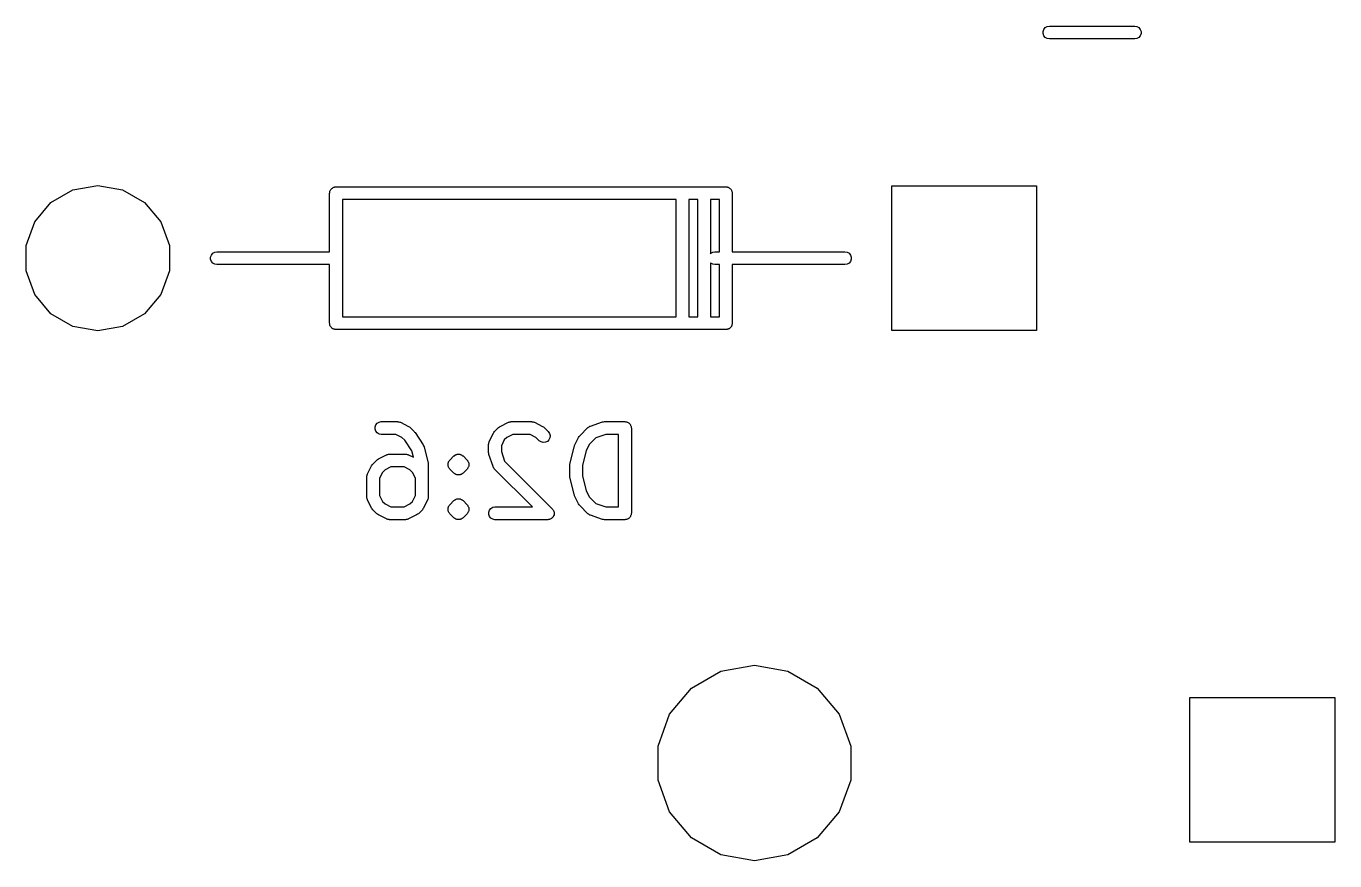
# Model space of a CAD drawing. Extents: x 17 to 274, y -105 to -6.
# Drawn here: x 130 to 145.35, y -75.07 to -65.28 of the extents above; entities that cross this region are included whole.
import ezdxf

# ---------------------------------------------------------------- set-up
doc = ezdxf.new("R2010")
doc.units = 0
doc.header["$MEASUREMENT"] = 0
doc.layers.add('BLACK', color=7, linetype='CONTINUOUS')

msp = doc.modelspace()

# ---------------------------------------------------------------- linework, layer by layer
at = {"layer": 'Black'}
for p, q in [((141.926, -65.337), (141.935, -65.3125)), ((141.926, -65.363), (141.926, -65.337)), ((141.935, -65.3875), (141.926, -65.363)), ((141.935, -65.3125), (141.952, -65.2925)), ((141.952, -65.2925), (141.974, -65.2795)), ((141.974, -65.2795), (142, -65.275)), ((142, -65.275), (143, -65.275)), ((143, -65.275), (143.026, -65.2795)), ((143.026, -65.2795), (143.048, -65.2925)), ((143.048, -65.2925), (143.065, -65.3125)), ((143.065, -65.3125), (143.074, -65.337)), ((143.074, -65.363), (143.065, -65.3875)), ((143.074, -65.337), (143.074, -65.363)), ((141.952, -65.4075), (141.935, -65.3875)), ((141.974, -65.4205), (141.952, -65.4075)), ((142, -65.425), (141.974, -65.4205)), ((143, -65.425), (142, -65.425)), ((143.026, -65.4205), (143, -65.425)), ((143.048, -65.4075), (143.026, -65.4205)), ((143.065, -65.3875), (143.048, -65.4075)), ((130.291, -67.3441), (130.548, -67.196)), ((130.548, -67.196), (130.839, -67.1446)), ((130.839, -67.1446), (131.131, -67.196)), ((131.131, -67.196), (131.388, -67.3441)), ((133.56, -67.2224), (133.562, -67.2163)), ((133.562, -67.2163), (133.563, -67.2098)), ((133.563, -67.2098), (133.566, -67.2041)), ((133.566, -67.2041), (133.569, -67.198)), ((133.569, -67.198), (133.573, -67.1929)), ((133.573, -67.1929), (133.576, -67.1873)), ((133.576, -67.1873), (133.581, -67.183)), ((133.581, -67.183), (133.585, -67.178)), ((133.585, -67.178), (133.591, -67.1747)), ((133.591, -67.1747), (133.596, -67.1705)), ((133.596, -67.1705), (133.602, -67.1683)), ((133.602, -67.1683), (133.608, -67.165)), ((133.608, -67.165), (133.614, -67.1638)), ((133.614, -67.1638), (133.62, -67.1616)), ((133.62, -67.1616), (133.627, -67.1616)), ((133.627, -67.1616), (133.633, -67.1605)), ((133.633, -67.1605), (138.205, -67.1605)), ((138.205, -67.1605), (138.212, -67.1616)), ((138.212, -67.1616), (138.219, -67.1616)), ((138.219, -67.1616), (138.225, -67.1638)), ((138.225, -67.1638), (138.231, -67.165)), ((138.231, -67.165), (138.237, -67.1683)), ((138.237, -67.1683), (138.243, -67.1705)), ((138.243, -67.1705), (138.248, -67.1747)), ((138.248, -67.1747), (138.254, -67.178)), ((138.254, -67.178), (138.258, -67.183)), ((138.258, -67.183), (138.263, -67.1873)), ((138.263, -67.1873), (138.266, -67.1929)), ((138.266, -67.1929), (138.27, -67.198)), ((138.27, -67.198), (138.273, -67.2041)), ((138.273, -67.2041), (138.276, -67.2098)), ((138.276, -67.2098), (138.277, -67.2163)), ((138.277, -67.2163), (138.279, -67.2224)), ((140.15, -68.8471), (140.15, -67.1478)), ((140.15, -67.1478), (141.849, -67.1478)), ((141.849, -67.1478), (141.849, -68.8471)), ((130.101, -67.571), (130.291, -67.3441)), ((131.388, -67.3441), (131.578, -67.571)), ((133.558, -67.2355), (133.56, -67.229)), ((133.558, -67.9225), (133.558, -67.2355)), ((133.56, -67.229), (133.56, -67.2224)), ((133.708, -67.3105), (133.708, -68.6845)), ((137.622, -67.3105), (133.708, -67.3105)), ((137.622, -68.6845), (137.622, -67.3105)), ((137.772, -67.3105), (137.772, -68.6845)), ((137.876, -67.3105), (137.772, -67.3105)), ((137.876, -68.6845), (137.876, -67.3105)), ((138.026, -67.3105), (138.026, -67.9445)), ((138.13, -67.3105), (138.026, -67.3105)), ((138.13, -67.9225), (138.13, -67.3105)), ((138.279, -67.2224), (138.279, -67.229)), ((138.279, -67.229), (138.28, -67.2355)), ((138.28, -67.2355), (138.28, -67.9225)), ((130, -67.8494), (130.101, -67.571)), ((131.578, -67.571), (131.679, -67.8494)), ((130, -68.1456), (130, -67.8494)), ((131.679, -67.8494), (131.679, -68.1456)), ((132.163, -67.9844), (132.172, -67.96)), ((132.163, -68.0105), (132.163, -67.9844)), ((132.172, -67.96), (132.188, -67.94)), ((132.188, -67.94), (132.211, -67.927)), ((132.211, -67.927), (132.236, -67.9225)), ((132.236, -67.9225), (133.558, -67.9225)), ((138.026, -67.9445), (138.03, -67.94)), ((138.03, -67.94), (138.053, -67.927)), ((138.053, -67.927), (138.078, -67.9225)), ((138.078, -67.9225), (138.13, -67.9225)), ((138.28, -67.9225), (139.602, -67.9225)), ((139.602, -67.9225), (139.628, -67.927)), ((139.628, -67.927), (139.651, -67.94)), ((139.651, -67.94), (139.667, -67.96)), ((139.667, -67.96), (139.676, -67.9844)), ((139.676, -67.9844), (139.676, -68.0105)), ((132.172, -68.035), (132.163, -68.0105)), ((132.188, -68.0549), (132.172, -68.035)), ((132.211, -68.0679), (132.188, -68.0549)), ((132.236, -68.0725), (132.211, -68.0679)), ((133.558, -68.0725), (132.236, -68.0725)), ((133.558, -68.7595), (133.558, -68.0725)), ((138.03, -68.0549), (138.026, -68.0504)), ((138.026, -68.0504), (138.026, -68.6845)), ((138.053, -68.0679), (138.03, -68.0549)), ((138.078, -68.0725), (138.053, -68.0679)), ((138.13, -68.0725), (138.078, -68.0725)), ((138.13, -68.6845), (138.13, -68.0725)), ((139.602, -68.0725), (138.28, -68.0725)), ((138.28, -68.0725), (138.28, -68.7595)), ((139.628, -68.0679), (139.602, -68.0725)), ((139.651, -68.0549), (139.628, -68.0679)), ((139.667, -68.035), (139.651, -68.0549)), ((139.676, -68.0105), (139.667, -68.035)), ((130.101, -68.4239), (130, -68.1456)), ((131.679, -68.1456), (131.578, -68.4239)), ((130.291, -68.6508), (130.101, -68.4239)), ((131.578, -68.4239), (131.388, -68.6508)), ((130.548, -68.7989), (130.291, -68.6508)), ((131.388, -68.6508), (131.131, -68.7989)), ((133.708, -68.6845), (137.622, -68.6845)), ((137.772, -68.6845), (137.876, -68.6845)), ((138.026, -68.6845), (138.13, -68.6845)), ((130.839, -68.8503), (130.548, -68.7989)), ((131.131, -68.7989), (130.839, -68.8503)), ((133.56, -68.7659), (133.558, -68.7595)), ((133.56, -68.7725), (133.56, -68.7659)), ((133.562, -68.7787), (133.56, -68.7725)), ((133.563, -68.7851), (133.562, -68.7787)), ((133.566, -68.7908), (133.563, -68.7851)), ((133.569, -68.797), (133.566, -68.7908)), ((133.573, -68.802), (133.569, -68.797)), ((133.576, -68.8077), (133.573, -68.802)), ((133.581, -68.8119), (133.576, -68.8077)), ((133.585, -68.8169), (133.581, -68.8119)), ((133.591, -68.8202), (133.585, -68.8169)), ((133.596, -68.8244), (133.591, -68.8202)), ((133.602, -68.8267), (133.596, -68.8244)), ((133.608, -68.8299), (133.602, -68.8267)), ((133.614, -68.8311), (133.608, -68.8299)), ((133.62, -68.8333), (133.614, -68.8311)), ((133.627, -68.8333), (133.62, -68.8333)), ((133.633, -68.8345), (133.627, -68.8333)), ((138.205, -68.8345), (133.633, -68.8345)), ((138.212, -68.8333), (138.205, -68.8345)), ((138.219, -68.8333), (138.212, -68.8333)), ((138.225, -68.8311), (138.219, -68.8333)), ((138.231, -68.8299), (138.225, -68.8311)), ((138.237, -68.8267), (138.231, -68.8299)), ((138.243, -68.8244), (138.237, -68.8267)), ((138.248, -68.8202), (138.243, -68.8244)), ((138.254, -68.8169), (138.248, -68.8202)), ((138.258, -68.8119), (138.254, -68.8169)), ((138.263, -68.8077), (138.258, -68.8119)), ((138.266, -68.802), (138.263, -68.8077)), ((138.27, -68.797), (138.266, -68.802)), ((138.273, -68.7908), (138.27, -68.797)), ((138.276, -68.7851), (138.273, -68.7908)), ((138.277, -68.7787), (138.276, -68.7851)), ((138.279, -68.7725), (138.277, -68.7787)), ((138.28, -68.7595), (138.279, -68.7659)), ((138.279, -68.7659), (138.279, -68.7725)), ((141.849, -68.8471), (140.15, -68.8471)), ((134.091, -69.9768), (134.1, -69.9523)), ((134.091, -70.0029), (134.091, -69.9768)), ((134.1, -69.9523), (134.117, -69.9324)), ((134.117, -69.9324), (134.139, -69.9194)), ((134.139, -69.9194), (134.165, -69.9148)), ((134.165, -69.9148), (134.355, -69.9148)), ((134.355, -69.9148), (134.359, -69.9156)), ((134.359, -69.9156), (134.364, -69.9153)), ((134.364, -69.9153), (134.372, -69.9178)), ((134.372, -69.9178), (134.381, -69.9194)), ((134.381, -69.9194), (134.385, -69.9215)), ((134.385, -69.9215), (134.389, -69.9228)), ((134.389, -69.9228), (134.484, -69.9704)), ((134.484, -69.9704), (134.494, -69.9775)), ((134.494, -69.9775), (134.503, -69.9844)), ((135.54, -69.9844), (135.55, -69.9775)), ((135.55, -69.9775), (135.56, -69.9704)), ((135.56, -69.9704), (135.655, -69.9228)), ((135.655, -69.9228), (135.659, -69.9215)), ((135.659, -69.9215), (135.663, -69.9194)), ((135.663, -69.9194), (135.672, -69.9178)), ((135.672, -69.9178), (135.68, -69.9153)), ((135.68, -69.9153), (135.684, -69.9156)), ((135.684, -69.9156), (135.689, -69.9148)), ((135.689, -69.9148), (135.927, -69.9148)), ((135.927, -69.9148), (135.931, -69.9156)), ((135.931, -69.9156), (135.935, -69.9153)), ((135.935, -69.9153), (135.944, -69.9178)), ((135.944, -69.9178), (135.952, -69.9194)), ((135.952, -69.9194), (135.956, -69.9215)), ((135.956, -69.9215), (135.96, -69.9228)), ((135.96, -69.9228), (136.055, -69.9704)), ((136.055, -69.9704), (136.065, -69.9775)), ((136.065, -69.9775), (136.075, -69.9844)), ((136.588, -69.9844), (136.591, -69.9819)), ((136.591, -69.9819), (136.594, -69.9787)), ((136.594, -69.9787), (136.602, -69.9745)), ((136.602, -69.9745), (136.609, -69.9695)), ((136.609, -69.9695), (136.613, -69.9684)), ((136.613, -69.9684), (136.617, -69.9663)), ((136.617, -69.9663), (136.76, -69.9187)), ((136.76, -69.9187), (136.772, -69.9169)), ((136.772, -69.9169), (136.784, -69.9148)), ((136.784, -69.9148), (137.022, -69.9148)), ((137.022, -69.9148), (137.028, -69.916)), ((137.028, -69.916), (137.035, -69.916)), ((137.035, -69.916), (137.041, -69.9182)), ((137.041, -69.9182), (137.048, -69.9194)), ((137.048, -69.9194), (137.053, -69.9226)), ((137.053, -69.9226), (137.059, -69.9249)), ((137.059, -69.9249), (137.064, -69.9291)), ((137.064, -69.9291), (137.07, -69.9324)), ((137.07, -69.9324), (137.074, -69.9374)), ((137.074, -69.9374), (137.079, -69.9416)), ((137.079, -69.9416), (137.083, -69.9473)), ((137.083, -69.9473), (137.087, -69.9523)), ((137.087, -69.9523), (137.089, -69.9585)), ((137.089, -69.9585), (137.092, -69.9642)), ((137.092, -69.9642), (137.093, -69.9706)), ((137.093, -69.9706), (137.096, -69.9768)), ((137.096, -69.9768), (137.096, -69.9834)), ((134.1, -70.0273), (134.091, -70.0029)), ((134.117, -70.0473), (134.1, -70.0273)), ((134.139, -70.0603), (134.117, -70.0473)), ((134.165, -70.0648), (134.139, -70.0603)), ((134.337, -70.0648), (134.165, -70.0648)), ((134.406, -70.0991), (134.337, -70.0648)), ((134.44, -70.1329), (134.406, -70.0991)), ((134.524, -70.2587), (134.44, -70.1329)), ((134.503, -69.9844), (134.551, -70.032)), ((134.551, -70.032), (134.555, -70.0381)), ((134.555, -70.0381), (134.56, -70.0435)), ((134.56, -70.0435), (134.656, -70.1863)), ((135.431, -70.1468), (135.479, -70.0515)), ((135.479, -70.0515), (135.486, -70.0419)), ((135.486, -70.0419), (135.493, -70.032)), ((135.493, -70.032), (135.54, -69.9844)), ((135.607, -70.1295), (135.573, -70.198)), ((135.638, -70.0991), (135.607, -70.1295)), ((135.706, -70.0648), (135.638, -70.0991)), ((135.909, -70.0648), (135.706, -70.0648)), ((135.977, -70.0991), (135.909, -70.0648)), ((136.016, -70.1381), (135.977, -70.0991)), ((136.075, -69.9844), (136.123, -70.032)), ((136.131, -70.1281), (136.112, -70.1465)), ((136.123, -70.032), (136.137, -70.0534)), ((136.142, -70.1045), (136.131, -70.1281)), ((136.137, -70.0534), (136.144, -70.0785)), ((136.144, -70.0785), (136.142, -70.1045)), ((136.431, -70.1944), (136.479, -70.0992)), ((136.479, -70.0992), (136.486, -70.0895)), ((136.486, -70.0895), (136.493, -70.0797)), ((136.493, -70.0797), (136.588, -69.9844)), ((136.681, -70.103), (136.607, -70.1771)), ((136.796, -70.0648), (136.681, -70.103)), ((136.947, -70.0648), (136.796, -70.0648)), ((136.947, -70.9148), (136.947, -70.0648)), ((137.096, -69.9834), (137.097, -69.9898)), ((137.097, -69.9898), (137.097, -70.9898)), ((134.542, -70.3328), (134.524, -70.2587)), ((134.656, -70.1863), (134.661, -70.1981)), ((134.661, -70.1981), (134.666, -70.2097)), ((134.666, -70.2097), (134.714, -70.4002)), ((135.423, -70.1803), (135.424, -70.1761)), ((135.423, -70.2756), (135.423, -70.1803)), ((135.425, -70.2874), (135.423, -70.2756)), ((135.424, -70.1717), (135.426, -70.1633)), ((135.424, -70.1761), (135.424, -70.1717)), ((135.427, -70.2993), (135.425, -70.2874)), ((135.426, -70.1633), (135.428, -70.1547)), ((135.428, -70.1547), (135.43, -70.1509)), ((135.43, -70.1509), (135.431, -70.1468)), ((135.573, -70.198), (135.573, -70.2634)), ((135.573, -70.2634), (135.611, -70.3779)), ((136.038, -70.1531), (136.016, -70.1381)), ((136.063, -70.1598), (136.038, -70.1531)), ((136.089, -70.1575), (136.063, -70.1598)), ((136.112, -70.1465), (136.089, -70.1575)), ((136.378, -70.4002), (136.425, -70.2097)), ((136.425, -70.2097), (136.429, -70.2023)), ((136.429, -70.2023), (136.431, -70.1944)), ((136.569, -70.2541), (136.525, -70.4276)), ((136.607, -70.1771), (136.569, -70.2541)), ((134.002, -70.5277), (134.05, -70.4325)), ((134.05, -70.4325), (134.057, -70.4228)), ((134.057, -70.4228), (134.064, -70.413)), ((134.064, -70.413), (134.112, -70.3654)), ((134.112, -70.3654), (134.122, -70.3585)), ((134.122, -70.3585), (134.131, -70.3513)), ((134.131, -70.3513), (134.226, -70.3037)), ((134.226, -70.3037), (134.231, -70.3025)), ((134.231, -70.3025), (134.234, -70.3003)), ((134.234, -70.3003), (134.243, -70.2988)), ((134.243, -70.2988), (134.251, -70.2963)), ((134.251, -70.2963), (134.256, -70.2965)), ((134.256, -70.2965), (134.26, -70.2958)), ((134.26, -70.2958), (134.45, -70.2958)), ((134.45, -70.2958), (134.455, -70.2965)), ((134.455, -70.2965), (134.459, -70.2963)), ((134.459, -70.2963), (134.467, -70.2988)), ((134.467, -70.2988), (134.476, -70.3003)), ((134.476, -70.3003), (134.48, -70.3025)), ((134.48, -70.3025), (134.484, -70.3037)), ((134.484, -70.3037), (134.542, -70.3328)), ((134.714, -70.4002), (134.714, -70.4094)), ((134.714, -70.4094), (134.716, -70.4184)), ((134.716, -70.4184), (134.716, -70.7994)), ((134.947, -70.4119), (134.949, -70.4055)), ((134.948, -70.4184), (134.947, -70.4119)), ((134.947, -70.4249), (134.948, -70.4184)), ((134.949, -70.4313), (134.947, -70.4249)), ((134.949, -70.399), (134.952, -70.3931)), ((134.949, -70.4055), (134.949, -70.399)), ((134.949, -70.4378), (134.949, -70.4313)), ((134.952, -70.4438), (134.949, -70.4378)), ((134.952, -70.3931), (134.954, -70.3867)), ((134.954, -70.3867), (134.958, -70.3813)), ((134.958, -70.3813), (134.96, -70.3754)), ((134.96, -70.3754), (134.965, -70.3708)), ((134.965, -70.3708), (134.969, -70.3654)), ((134.969, -70.3654), (135.016, -70.3178)), ((135.016, -70.3178), (135.022, -70.314)), ((135.022, -70.314), (135.026, -70.3094)), ((135.026, -70.3094), (135.029, -70.308)), ((135.029, -70.308), (135.032, -70.3058)), ((135.032, -70.3058), (135.035, -70.3047)), ((135.035, -70.3047), (135.038, -70.3028)), ((135.038, -70.3028), (135.044, -70.3011)), ((135.044, -70.3011), (135.05, -70.2983)), ((135.05, -70.2983), (135.053, -70.2981)), ((135.053, -70.2981), (135.056, -70.2969)), ((135.056, -70.2969), (135.06, -70.2969)), ((135.06, -70.2969), (135.063, -70.2961)), ((135.063, -70.2961), (135.069, -70.2967)), ((135.069, -70.2967), (135.076, -70.2961)), ((135.076, -70.2961), (135.079, -70.2969)), ((135.079, -70.2969), (135.083, -70.2969)), ((135.083, -70.2969), (135.086, -70.2981)), ((135.086, -70.2981), (135.089, -70.2983)), ((135.089, -70.2983), (135.095, -70.3011)), ((135.095, -70.3011), (135.101, -70.3028)), ((135.101, -70.3028), (135.104, -70.3047)), ((135.104, -70.3047), (135.107, -70.3058)), ((135.107, -70.3058), (135.11, -70.308)), ((135.11, -70.308), (135.112, -70.3094)), ((135.112, -70.3094), (135.117, -70.314)), ((135.117, -70.314), (135.123, -70.3178)), ((135.123, -70.3178), (135.17, -70.3654)), ((135.17, -70.3654), (135.174, -70.3708)), ((135.174, -70.3708), (135.179, -70.3754)), ((135.179, -70.3754), (135.181, -70.3813)), ((135.181, -70.3813), (135.185, -70.3867)), ((135.185, -70.3867), (135.187, -70.3931)), ((135.187, -70.3931), (135.19, -70.399)), ((135.19, -70.4378), (135.187, -70.4438)), ((135.19, -70.399), (135.19, -70.4055)), ((135.19, -70.4055), (135.192, -70.4119)), ((135.192, -70.4249), (135.19, -70.4313)), ((135.19, -70.4313), (135.19, -70.4378)), ((135.192, -70.4119), (135.191, -70.4184)), ((135.191, -70.4184), (135.192, -70.4249)), ((135.475, -70.4421), (135.427, -70.2993)), ((135.477, -70.4459), (135.475, -70.4421)), ((135.611, -70.3779), (136.17, -70.9368)), ((136.375, -70.4184), (136.377, -70.4094)), ((136.375, -70.5613), (136.375, -70.4184)), ((136.377, -70.4094), (136.378, -70.4002)), ((136.525, -70.4276), (136.525, -70.552)), ((133.994, -70.5613), (133.995, -70.557)), ((133.994, -70.7994), (133.994, -70.5613)), ((133.995, -70.5527), (133.997, -70.5443)), ((133.995, -70.557), (133.995, -70.5527)), ((133.997, -70.5443), (133.999, -70.5356)), ((133.999, -70.5356), (134.001, -70.5319)), ((134.001, -70.5319), (134.002, -70.5277)), ((134.179, -70.5105), (134.144, -70.579)), ((134.144, -70.579), (134.144, -70.7817)), ((134.209, -70.4801), (134.179, -70.5105)), ((134.278, -70.4458), (134.209, -70.4801)), ((134.433, -70.4458), (134.278, -70.4458)), ((134.501, -70.4801), (134.433, -70.4458)), ((134.532, -70.5105), (134.501, -70.4801)), ((134.566, -70.579), (134.532, -70.5105)), ((134.566, -70.7817), (134.566, -70.579)), ((134.954, -70.4501), (134.952, -70.4438)), ((134.958, -70.4555), (134.954, -70.4501)), ((134.96, -70.4614), (134.958, -70.4555)), ((134.965, -70.4661), (134.96, -70.4614)), ((134.969, -70.4714), (134.965, -70.4661)), ((135.016, -70.5191), (134.969, -70.4714)), ((135.022, -70.5228), (135.016, -70.5191)), ((135.026, -70.5275), (135.022, -70.5228)), ((135.029, -70.5289), (135.026, -70.5275)), ((135.032, -70.531), (135.029, -70.5289)), ((135.035, -70.5321), (135.032, -70.531)), ((135.038, -70.534), (135.035, -70.5321)), ((135.044, -70.5357), (135.038, -70.534)), ((135.05, -70.5385), (135.044, -70.5357)), ((135.053, -70.5388), (135.05, -70.5385)), ((135.056, -70.5399), (135.053, -70.5388)), ((135.06, -70.5399), (135.056, -70.5399)), ((135.063, -70.5407), (135.06, -70.5399)), ((135.069, -70.5402), (135.063, -70.5407)), ((135.076, -70.5407), (135.069, -70.5402)), ((135.079, -70.5399), (135.076, -70.5407)), ((135.083, -70.5399), (135.079, -70.5399)), ((135.086, -70.5388), (135.083, -70.5399)), ((135.089, -70.5385), (135.086, -70.5388)), ((135.095, -70.5357), (135.089, -70.5385)), ((135.101, -70.534), (135.095, -70.5357)), ((135.104, -70.5321), (135.101, -70.534)), ((135.107, -70.531), (135.104, -70.5321)), ((135.11, -70.5289), (135.107, -70.531)), ((135.112, -70.5275), (135.11, -70.5289)), ((135.117, -70.5228), (135.112, -70.5275)), ((135.123, -70.5191), (135.117, -70.5228)), ((135.17, -70.4714), (135.123, -70.5191)), ((135.174, -70.4661), (135.17, -70.4714)), ((135.179, -70.4614), (135.174, -70.4661)), ((135.181, -70.4555), (135.179, -70.4614)), ((135.185, -70.4501), (135.181, -70.4555)), ((135.187, -70.4438), (135.185, -70.4501)), ((135.478, -70.4501), (135.477, -70.4459)), ((135.483, -70.4573), (135.478, -70.4501)), ((135.487, -70.465), (135.483, -70.4573)), ((135.49, -70.4679), (135.487, -70.465)), ((135.493, -70.4714), (135.49, -70.4679)), ((135.936, -70.9148), (135.493, -70.4714)), ((136.377, -70.5703), (136.375, -70.5613)), ((136.378, -70.5795), (136.377, -70.5703)), ((136.425, -70.7699), (136.378, -70.5795)), ((136.525, -70.552), (136.569, -70.7256)), ((136.569, -70.7256), (136.607, -70.8026)), ((133.995, -70.8036), (133.994, -70.7994)), ((133.995, -70.8079), (133.995, -70.8036)), ((133.997, -70.8164), (133.995, -70.8079)), ((133.999, -70.825), (133.997, -70.8164)), ((134.001, -70.8288), (133.999, -70.825)), ((134.002, -70.8329), (134.001, -70.8288)), ((134.05, -70.9281), (134.002, -70.8329)), ((134.144, -70.7817), (134.179, -70.8502)), ((134.179, -70.8502), (134.209, -70.8806)), ((134.209, -70.8806), (134.278, -70.9148)), ((134.433, -70.9148), (134.501, -70.8806)), ((134.501, -70.8806), (134.532, -70.8502)), ((134.532, -70.8502), (134.566, -70.7817)), ((134.708, -70.8329), (134.66, -70.9281)), ((134.709, -70.8288), (134.708, -70.8329)), ((134.711, -70.825), (134.709, -70.8288)), ((134.713, -70.8164), (134.711, -70.825)), ((134.715, -70.8079), (134.713, -70.8164)), ((134.716, -70.7994), (134.715, -70.8036)), ((134.715, -70.8036), (134.715, -70.8079)), ((134.958, -70.9052), (134.96, -70.8992)), ((134.96, -70.8992), (134.965, -70.8946)), ((134.965, -70.8946), (134.969, -70.8892)), ((134.969, -70.8892), (135.016, -70.8416)), ((135.016, -70.8416), (135.022, -70.8378)), ((135.022, -70.8378), (135.026, -70.8332)), ((135.026, -70.8332), (135.029, -70.8318)), ((135.029, -70.8318), (135.032, -70.8297)), ((135.032, -70.8297), (135.035, -70.8285)), ((135.035, -70.8285), (135.038, -70.8266)), ((135.038, -70.8266), (135.044, -70.8249)), ((135.044, -70.8249), (135.05, -70.8222)), ((135.05, -70.8222), (135.053, -70.8219)), ((135.053, -70.8219), (135.056, -70.8207)), ((135.056, -70.8207), (135.06, -70.8207)), ((135.06, -70.8207), (135.063, -70.8199)), ((135.063, -70.8199), (135.069, -70.8205)), ((135.069, -70.8205), (135.076, -70.8199)), ((135.076, -70.8199), (135.079, -70.8207)), ((135.079, -70.8207), (135.083, -70.8207)), ((135.083, -70.8207), (135.086, -70.8219)), ((135.086, -70.8219), (135.089, -70.8222)), ((135.089, -70.8222), (135.095, -70.8249)), ((135.095, -70.8249), (135.101, -70.8266)), ((135.101, -70.8266), (135.104, -70.8285)), ((135.104, -70.8285), (135.107, -70.8297)), ((135.107, -70.8297), (135.11, -70.8318)), ((135.11, -70.8318), (135.112, -70.8332)), ((135.112, -70.8332), (135.117, -70.8378)), ((135.117, -70.8378), (135.123, -70.8416)), ((135.123, -70.8416), (135.17, -70.8892)), ((135.17, -70.8892), (135.174, -70.8946)), ((135.174, -70.8946), (135.179, -70.8992)), ((135.179, -70.8992), (135.181, -70.9052)), ((136.429, -70.7774), (136.425, -70.7699)), ((136.431, -70.7853), (136.429, -70.7774)), ((136.479, -70.8805), (136.431, -70.7853)), ((136.486, -70.8902), (136.479, -70.8805)), ((136.493, -70.9), (136.486, -70.8902)), ((136.588, -70.9953), (136.493, -70.9)), ((136.607, -70.8026), (136.681, -70.8767)), ((136.681, -70.8767), (136.796, -70.9148)), ((134.057, -70.9378), (134.05, -70.9281)), ((134.064, -70.9476), (134.057, -70.9378)), ((134.112, -70.9953), (134.064, -70.9476)), ((134.122, -71.0021), (134.112, -70.9953)), ((134.131, -71.0093), (134.122, -71.0021)), ((134.226, -71.0569), (134.131, -71.0093)), ((134.278, -70.9148), (134.433, -70.9148)), ((134.579, -71.0093), (134.484, -71.0569)), ((134.589, -71.0021), (134.579, -71.0093)), ((134.599, -70.9953), (134.589, -71.0021)), ((134.646, -70.9476), (134.599, -70.9953)), ((134.653, -70.9378), (134.646, -70.9476)), ((134.66, -70.9281), (134.653, -70.9378)), ((134.947, -70.9357), (134.949, -70.9294)), ((134.948, -70.9422), (134.947, -70.9357)), ((134.947, -70.9488), (134.948, -70.9422)), ((134.949, -70.9551), (134.947, -70.9488)), ((134.949, -70.9228), (134.952, -70.9169)), ((134.949, -70.9294), (134.949, -70.9228)), ((134.949, -70.9616), (134.949, -70.9551)), ((134.952, -70.9676), (134.949, -70.9616)), ((134.952, -70.9169), (134.954, -70.9105)), ((134.954, -70.9739), (134.952, -70.9676)), ((134.954, -70.9105), (134.958, -70.9052)), ((134.958, -70.9793), (134.954, -70.9739)), ((134.96, -70.9852), (134.958, -70.9793)), ((134.965, -70.9899), (134.96, -70.9852)), ((134.969, -70.9953), (134.965, -70.9899)), ((135.016, -71.0429), (134.969, -70.9953)), ((135.022, -71.0466), (135.016, -71.0429)), ((135.026, -71.0513), (135.022, -71.0466)), ((135.029, -71.0527), (135.026, -71.0513)), ((135.032, -71.0548), (135.029, -71.0527)), ((135.035, -71.0559), (135.032, -71.0548)), ((135.038, -71.0578), (135.035, -71.0559)), ((135.104, -71.0559), (135.101, -71.0578)), ((135.107, -71.0548), (135.104, -71.0559)), ((135.11, -71.0527), (135.107, -71.0548)), ((135.112, -71.0513), (135.11, -71.0527)), ((135.117, -71.0466), (135.112, -71.0513)), ((135.123, -71.0429), (135.117, -71.0466)), ((135.17, -70.9953), (135.123, -71.0429)), ((135.174, -70.9899), (135.17, -70.9953)), ((135.179, -70.9852), (135.174, -70.9899)), ((135.181, -70.9793), (135.179, -70.9852)), ((135.181, -70.9052), (135.185, -70.9105)), ((135.185, -70.9739), (135.181, -70.9793)), ((135.185, -70.9105), (135.187, -70.9169)), ((135.187, -70.9676), (135.185, -70.9739)), ((135.187, -70.9169), (135.19, -70.9228)), ((135.19, -70.9616), (135.187, -70.9676)), ((135.19, -70.9228), (135.19, -70.9293)), ((135.19, -70.9293), (135.192, -70.9357)), ((135.192, -70.9488), (135.19, -70.9551)), ((135.19, -70.9551), (135.19, -70.9616)), ((135.192, -70.9357), (135.191, -70.9422)), ((135.191, -70.9422), (135.192, -70.9488)), ((135.424, -70.9768), (135.433, -70.9523)), ((135.424, -71.0029), (135.424, -70.9768)), ((135.433, -71.0273), (135.424, -71.0029)), ((135.433, -70.9523), (135.45, -70.9324)), ((135.45, -71.0473), (135.433, -71.0273)), ((135.45, -70.9324), (135.472, -70.9194)), ((135.472, -71.0603), (135.45, -71.0473)), ((135.472, -70.9194), (135.498, -70.9148)), ((135.498, -70.9148), (135.936, -70.9148)), ((136.151, -71.0554), (136.143, -71.0603)), ((136.16, -71.0513), (136.151, -71.0554)), ((136.162, -71.0489), (136.16, -71.0513)), ((136.165, -71.0473), (136.162, -71.0489)), ((136.172, -71.0398), (136.165, -71.0473)), ((136.17, -70.9368), (136.176, -70.9448)), ((136.179, -71.0329), (136.172, -71.0398)), ((136.176, -70.9448), (136.182, -70.9523)), ((136.18, -71.0299), (136.179, -71.0329)), ((136.182, -71.0273), (136.18, -71.0299)), ((136.182, -70.9523), (136.183, -70.9554)), ((136.185, -71.0181), (136.182, -71.0273)), ((136.183, -70.9554), (136.185, -70.9581)), ((136.185, -70.9581), (136.188, -70.9676)), ((136.19, -71.0093), (136.185, -71.0181)), ((136.188, -70.9676), (136.191, -70.9768)), ((136.191, -71.0029), (136.19, -71.006)), ((136.19, -71.006), (136.19, -71.0093)), ((136.191, -70.9768), (136.191, -70.9801)), ((136.191, -70.9801), (136.192, -70.9833)), ((136.192, -70.9833), (136.191, -70.9931)), ((136.191, -70.9931), (136.191, -71.0029)), ((136.591, -70.9977), (136.588, -70.9953)), ((136.594, -71.001), (136.591, -70.9977)), ((136.602, -71.0052), (136.594, -71.001)), ((136.609, -71.0102), (136.602, -71.0052)), ((136.613, -71.0113), (136.609, -71.0102)), ((136.617, -71.0134), (136.613, -71.0113)), ((136.76, -71.061), (136.617, -71.0134)), ((136.796, -70.9148), (136.947, -70.9148)), ((137.059, -71.0548), (137.053, -71.057)), ((137.064, -71.0506), (137.059, -71.0548)), ((137.07, -71.0473), (137.064, -71.0506)), ((137.074, -71.0423), (137.07, -71.0473)), ((137.079, -71.038), (137.074, -71.0423)), ((137.083, -71.0324), (137.079, -71.038)), ((137.087, -71.0273), (137.083, -71.0324)), ((137.089, -71.0212), (137.087, -71.0273)), ((137.092, -71.0155), (137.089, -71.0212)), ((137.093, -71.009), (137.092, -71.0155)), ((137.096, -71.0029), (137.093, -71.009)), ((137.097, -70.9898), (137.096, -70.9963)), ((137.096, -70.9963), (137.096, -71.0029)), ((134.231, -71.0582), (134.226, -71.0569)), ((134.234, -71.0603), (134.231, -71.0582)), ((134.243, -71.0618), (134.234, -71.0603)), ((134.251, -71.0643), (134.243, -71.0618)), ((134.256, -71.0641), (134.251, -71.0643)), ((134.26, -71.0648), (134.256, -71.0641)), ((134.45, -71.0648), (134.26, -71.0648)), ((134.455, -71.0641), (134.45, -71.0648)), ((134.459, -71.0643), (134.455, -71.0641)), ((134.467, -71.0618), (134.459, -71.0643)), ((134.476, -71.0603), (134.467, -71.0618)), ((134.48, -71.0582), (134.476, -71.0603)), ((134.484, -71.0569), (134.48, -71.0582)), ((135.044, -71.0595), (135.038, -71.0578)), ((135.05, -71.0623), (135.044, -71.0595)), ((135.053, -71.0626), (135.05, -71.0623)), ((135.056, -71.0637), (135.053, -71.0626)), ((135.06, -71.0637), (135.056, -71.0637)), ((135.063, -71.0646), (135.06, -71.0637)), ((135.069, -71.064), (135.063, -71.0646)), ((135.076, -71.0646), (135.069, -71.064)), ((135.079, -71.0637), (135.076, -71.0646)), ((135.083, -71.0637), (135.079, -71.0637)), ((135.086, -71.0626), (135.083, -71.0637)), ((135.089, -71.0623), (135.086, -71.0626)), ((135.095, -71.0595), (135.089, -71.0623)), ((135.101, -71.0578), (135.095, -71.0595)), ((135.498, -71.0648), (135.472, -71.0603)), ((136.117, -71.0648), (135.498, -71.0648)), ((136.127, -71.0631), (136.117, -71.0648)), ((136.137, -71.0623), (136.127, -71.0631)), ((136.14, -71.0609), (136.137, -71.0623)), ((136.143, -71.0603), (136.14, -71.0609)), ((136.772, -71.0628), (136.76, -71.061)), ((136.784, -71.0648), (136.772, -71.0628)), ((137.022, -71.0648), (136.784, -71.0648)), ((137.028, -71.0637), (137.022, -71.0648)), ((137.035, -71.0637), (137.028, -71.0637)), ((137.041, -71.0615), (137.035, -71.0637)), ((137.048, -71.0603), (137.041, -71.0615)), ((137.053, -71.057), (137.048, -71.0603)), ((137.802, -73.0411), (138.148, -72.8418)), ((138.148, -72.8418), (138.54, -72.7726)), ((138.54, -72.7726), (138.932, -72.8418)), ((138.932, -72.8418), (139.278, -73.0411)), ((137.546, -73.3463), (137.802, -73.0411)), ((139.278, -73.0411), (139.534, -73.3463)), ((143.648, -74.8501), (143.648, -73.1509)), ((143.648, -73.1509), (145.347, -73.1509)), ((145.347, -73.1509), (145.347, -74.8501)), ((137.41, -73.7208), (137.546, -73.3463)), ((139.534, -73.3463), (139.67, -73.7208)), ((137.41, -74.1192), (137.41, -73.7208)), ((139.67, -73.7208), (139.67, -74.1192)), ((137.546, -74.4937), (137.41, -74.1192)), ((139.67, -74.1192), (139.534, -74.4937)), ((137.802, -74.7989), (137.546, -74.4937)), ((139.534, -74.4937), (139.278, -74.7989)), ((138.148, -74.9982), (137.802, -74.7989)), ((139.278, -74.7989), (138.932, -74.9982)), ((145.347, -74.8501), (143.648, -74.8501)), ((138.54, -75.0674), (138.148, -74.9982)), ((138.932, -74.9982), (138.54, -75.0674))]:
    msp.add_line(p, q, dxfattribs=at)

doc.saveas('drawing.dxf')
